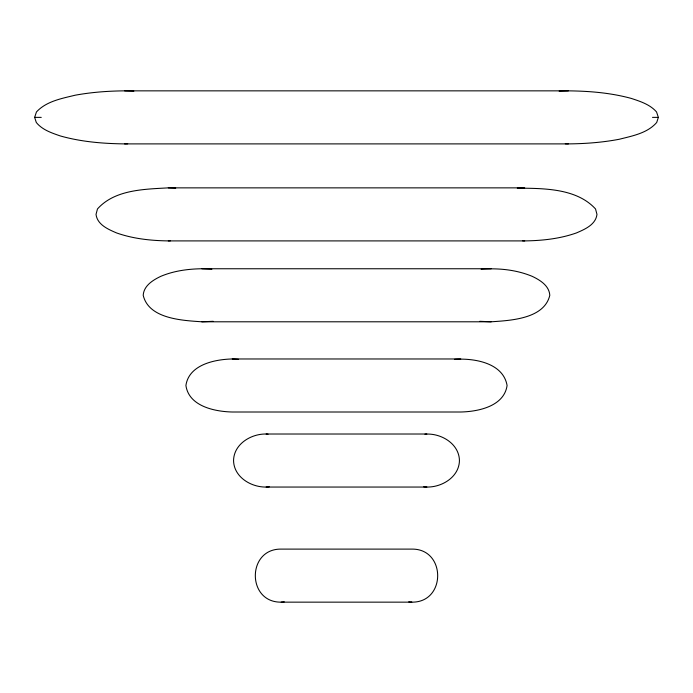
<?xml version="1.0" encoding="UTF-8"?>
<svg xmlns="http://www.w3.org/2000/svg" width="693" height="693" viewBox="0 0 693 693"><rect width="100%" height="100%" fill="white"/><g stroke="black" fill="none" stroke-linecap="round" stroke-linejoin="round"><path stroke-width="1.04" d="M658.35 117.377L656.704 122.479C647.383 133.212 632.484 135.906 619.36 139.241C602.555 142.455 585.464 143.737 568.373 143.893L124.627 143.893C102.988 143.633 81.194 141.84 60.291 135.941C51.62 132.935 42.29 129.877 36.296 122.479L34.65 117.377L36.452 111.954C46.362 101.247 61.582 98.527 75.139 95.218C91.467 92.23 108.047 91 124.627 90.852L568.373 90.852C589.552 91.078 610.862 92.836 631.358 98.441C640.419 101.438 650.077 104.513 656.548 111.954L658.35 117.377L652.503 117.377M411.815 602.148C446.318 602.685 446.257 548.579 411.815 549.107L281.185 549.107C246.743 548.587 246.682 602.667 281.185 602.148L411.815 602.148L408.74 601.845M281.185 602.148L284.26 601.845M424.948 434.173C440.592 432.804 459.104 443.433 459.442 460.533C459.164 476.983 441.961 487.37 426.853 487.049L266.147 487.049C251.039 487.344 233.827 476.992 233.558 460.533C233.836 444.092 251.048 433.705 266.147 434.017L426.853 434.017M266.147 487.049L269.3 486.807M454.417 359.346C473.769 357.986 503.135 362.63 507.085 385.49C504.114 406.289 478.335 411.625 460.75 412.006L232.25 412.006C214.665 411.59 188.886 406.297 185.915 385.49C188.912 364.717 214.648 359.355 232.25 358.974L460.75 358.974M481.124 269.222C498.371 267.966 516.129 269.672 532.207 276.342C540.046 280.067 549.177 285.663 549.8 295.279C544.248 318.884 510.689 320.469 491.146 321.795L201.854 321.795C182.302 320.435 148.752 318.901 143.2 295.279C143.823 285.663 152.954 280.067 160.793 276.342C173.752 270.876 187.881 268.953 201.854 268.754L491.146 268.754M201.854 321.795L213.193 321.301M517.299 188.141C543.52 188.409 576.455 188.115 595.53 208.957L596.976 214.38C595.72 224.705 584.797 229.34 576.385 232.952C559.823 238.79 542.186 240.679 524.705 240.904L168.295 240.904C150.823 240.653 133.177 238.782 116.615 232.952C108.203 229.34 97.28 224.705 96.024 214.38L97.47 208.957C114.778 189.544 144.153 189.267 168.295 187.864L524.705 187.864M168.295 240.904L170.443 240.826M559.147 91.138L568.373 90.852M124.627 143.893L127.694 143.806M34.65 117.377L41.251 117.377M565.306 143.806L568.373 143.893M124.627 90.852L133.853 91.138M522.557 240.826L524.705 240.904M168.295 187.864L175.701 188.141M479.807 321.301L491.146 321.795M201.854 268.754L211.876 269.222M232.25 358.974L238.583 359.346M423.7 486.807L426.853 487.049M266.147 434.017L268.052 434.173"/></g></svg>
